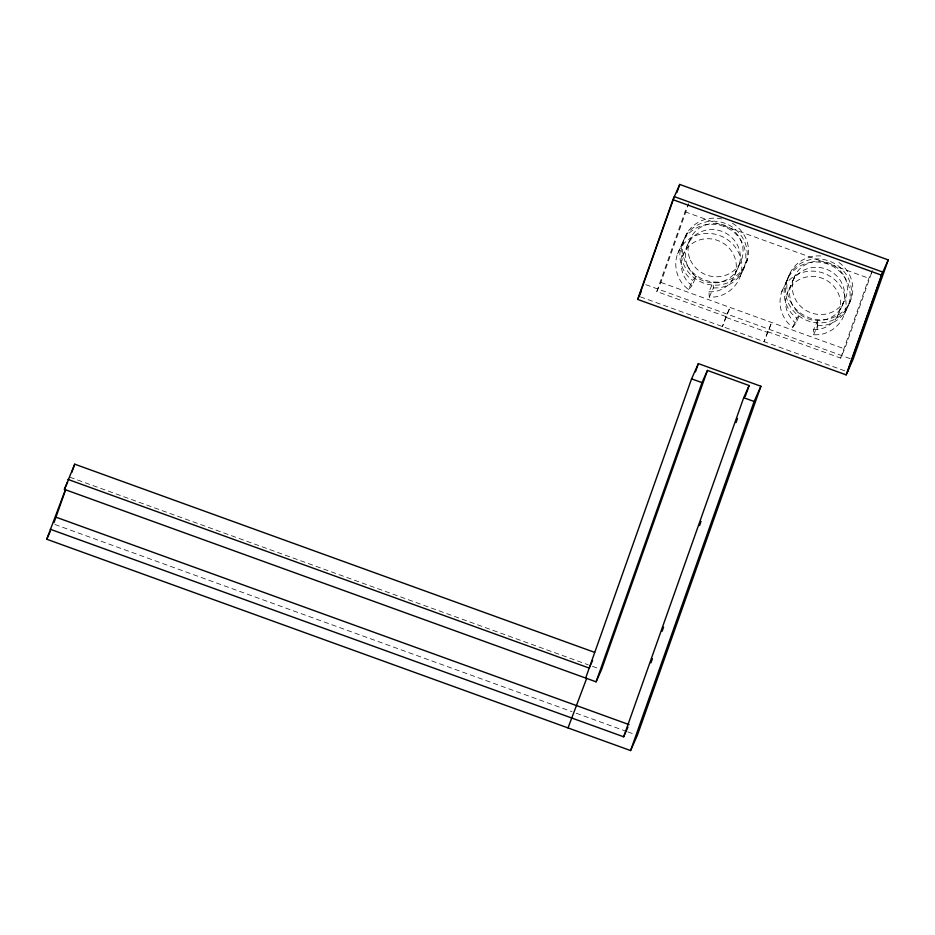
<?xml version="1.0" encoding="UTF-8"?>
<svg xmlns="http://www.w3.org/2000/svg" width="935" height="935" viewBox="0 0 935 935"><rect width="100%" height="100%" fill="white"/><g stroke="black" fill="none" stroke-linecap="round" stroke-linejoin="round"><path stroke-width="0.7" stroke-dasharray="4.67 3.51" d="M817.108 329.354L817.622 320.611L813.555 329.751L813.567 334.847L819.516 334.672A33.274 31.732 24 0 0 843.814 292.538A33.274 31.732 24 0 0 795.895 275.194A33.274 31.732 24 0 0 788.24 323.346L792.716 327.297L795.977 323.148L800.044 314.008L798.022 312.489M725.946 316.579L722.416 326.549L729.966 307.545L725.946 316.579L656.802 291.545L685.039 211.766L688.534 203.923M656.802 291.545L660.87 282.405L688.628 203.994M767.647 331.668L764.117 341.649L771.667 322.645L767.647 331.668L840.623 358.082L844.691 348.942L872.448 270.531M840.623 358.082L868.872 278.303L872.355 270.46M677.559 253.923L681.627 244.783M682.421 243.474L683.777 240.435M685.799 235.912L687.155 232.873M687.178 245.8L689.89 239.699M682.725 255.921L686.793 246.782M718.255 282.534L713.019 282.686L708.952 291.825L709.314 297.108L715.123 296.956A33.274 31.732 24 0 0 739.608 254.928A33.274 31.732 24 0 0 691.76 237.397A33.274 31.732 24 0 0 683.894 285.514L688.464 289.57L692.531 280.43L696.131 276.573L692.192 273.102M688.464 289.57L692.064 285.713L696.131 276.573M709.314 297.108L713.382 287.968L713.019 282.686M734.852 274.796L741.268 260.549M742.635 270.437A33.274 31.732 24 0 0 714.585 221.221A33.274 31.732 24 0 0 685.437 267.877A33.274 31.732 24 0 0 742.635 270.437L743.991 267.387M746.013 262.875L747.369 259.825M740.029 276.807L744.096 267.667M781.765 291.778L785.844 282.639M787.492 278.77L788.86 275.731M792.658 280.921L795.369 274.832M788.965 289.382L793.032 280.243M792.716 327.297L796.784 318.157L800.044 314.008M813.567 334.847L817.634 325.707L817.622 320.611M837.129 316.813L841.196 307.673M841.582 306.996A27.723 26.437 24 0 0 815.799 267.305A27.723 26.437 24 0 0 793.967 307.58A27.723 26.437 24 0 0 841.582 306.996L844.293 300.895A27.723 26.437 24 0 0 818.511 261.204A27.723 26.437 24 0 0 796.678 301.479A27.723 26.437 24 0 0 844.293 300.895M844.317 314.417L848.396 305.277M849.447 303.045L850.803 299.995M813.555 329.751L820.661 328.956A27.723 26.437 24 0 0 837.772 292.234A27.723 26.437 24 0 0 796.854 281.003A27.723 26.437 24 0 0 793.955 321.628L795.977 323.148M708.952 291.825L714.176 291.673A27.723 26.437 24 0 0 734.431 256.564A27.723 26.437 24 0 0 694.495 242.107A27.723 26.437 24 0 0 688.113 282.241L692.064 285.713M817.634 325.707L823.583 325.532A33.274 31.732 24 0 0 847.881 283.398A33.274 31.732 24 0 0 799.963 266.054A33.274 31.732 24 0 0 792.307 314.207L796.784 318.157M713.382 287.968L719.19 287.816A33.274 31.732 24 0 0 743.676 245.788A33.274 31.732 24 0 0 695.827 228.257A33.274 31.732 24 0 0 687.961 276.374L692.531 280.43M685.039 211.766L868.872 278.303M660.87 282.405L844.691 348.942M645.816 284.672L852.942 359.648M726.437 317.526L768.138 332.615M640.381 296.851L847.519 371.826M69.821 477.189L588.349 664.867M592.404 666.339L598.914 668.7M54.908 524.5L572.056 711.699M576.159 713.183L626.473 731.392M627.829 731.883L633.275 733.846M838.894 262.419A33.274 31.732 24 0 1 838.637 314.779A33.274 31.732 24 0 1 787.889 294.899A33.274 31.732 24 0 1 822.87 256.132M732.397 223.196A33.274 31.732 24 0 1 735.003 276.643A33.274 31.732 24 0 1 683.356 256.061A33.274 31.732 24 0 1 721.668 218.919M788.474 303.256A33.274 31.732 24 0 0 845.427 310.291A33.274 31.732 24 0 0 821.503 259.182A33.274 31.732 24 0 0 788.474 303.256M688.195 267.176A27.723 26.437 24 0 0 735.751 271.793A27.723 26.437 24 0 0 714.644 229.694A27.723 26.437 24 0 0 688.195 267.176M690.439 260.105A27.723 26.437 24 0 0 737.832 266.545A27.723 26.437 24 0 0 718.454 223.734A27.723 26.437 24 0 0 690.439 260.105"/><path stroke-width="1.4" d="M585.672 678.05L691.573 378.85L698.363 363.61L760.915 386.26L637.354 735.331L630.576 750.56L46.75 539.238L65.45 489.566M745.242 396.51L749.134 385.536L707.433 370.435L601.521 669.635L596.098 681.825L64.398 489.367L74.718 464.169L594.613 652.349M54.008 522.642L65.567 490.01M71.82 472.327L74.718 464.169M637.658 299.41L672.955 199.669L679.745 184.44L888.25 259.907L852.942 359.648L846.163 374.877L637.658 299.41L641.188 291.486M639.014 296.36L674.322 196.631L882.827 272.097L847.519 371.826M676.846 192.633L679.745 184.44M568.024 727.921L586.712 678.249M695.441 371.861L698.363 363.61M596.098 681.825L701.998 382.625L707.433 370.435M50.28 529.268L623.645 736.803L743.699 397.714L749.134 385.536M650.947 662.845L652.408 658.719M662.12 631.265L663.581 627.151M699.555 525.563L701.016 521.438M736.009 422.597L737.47 418.483M630.576 750.56L754.124 401.489L760.915 386.26M846.163 374.877L881.471 275.147L888.25 259.907M64.398 489.367L67.659 482.063M46.75 539.238L50.139 531.618M592.591 660.461L589.202 668.081L67.928 479.398M623.645 736.803L627.993 727.056M672.955 199.669L881.471 275.147M691.573 378.85L701.998 382.625M743.699 397.714L754.124 401.489M55.703 517.078L629.08 724.613"/></g></svg>
